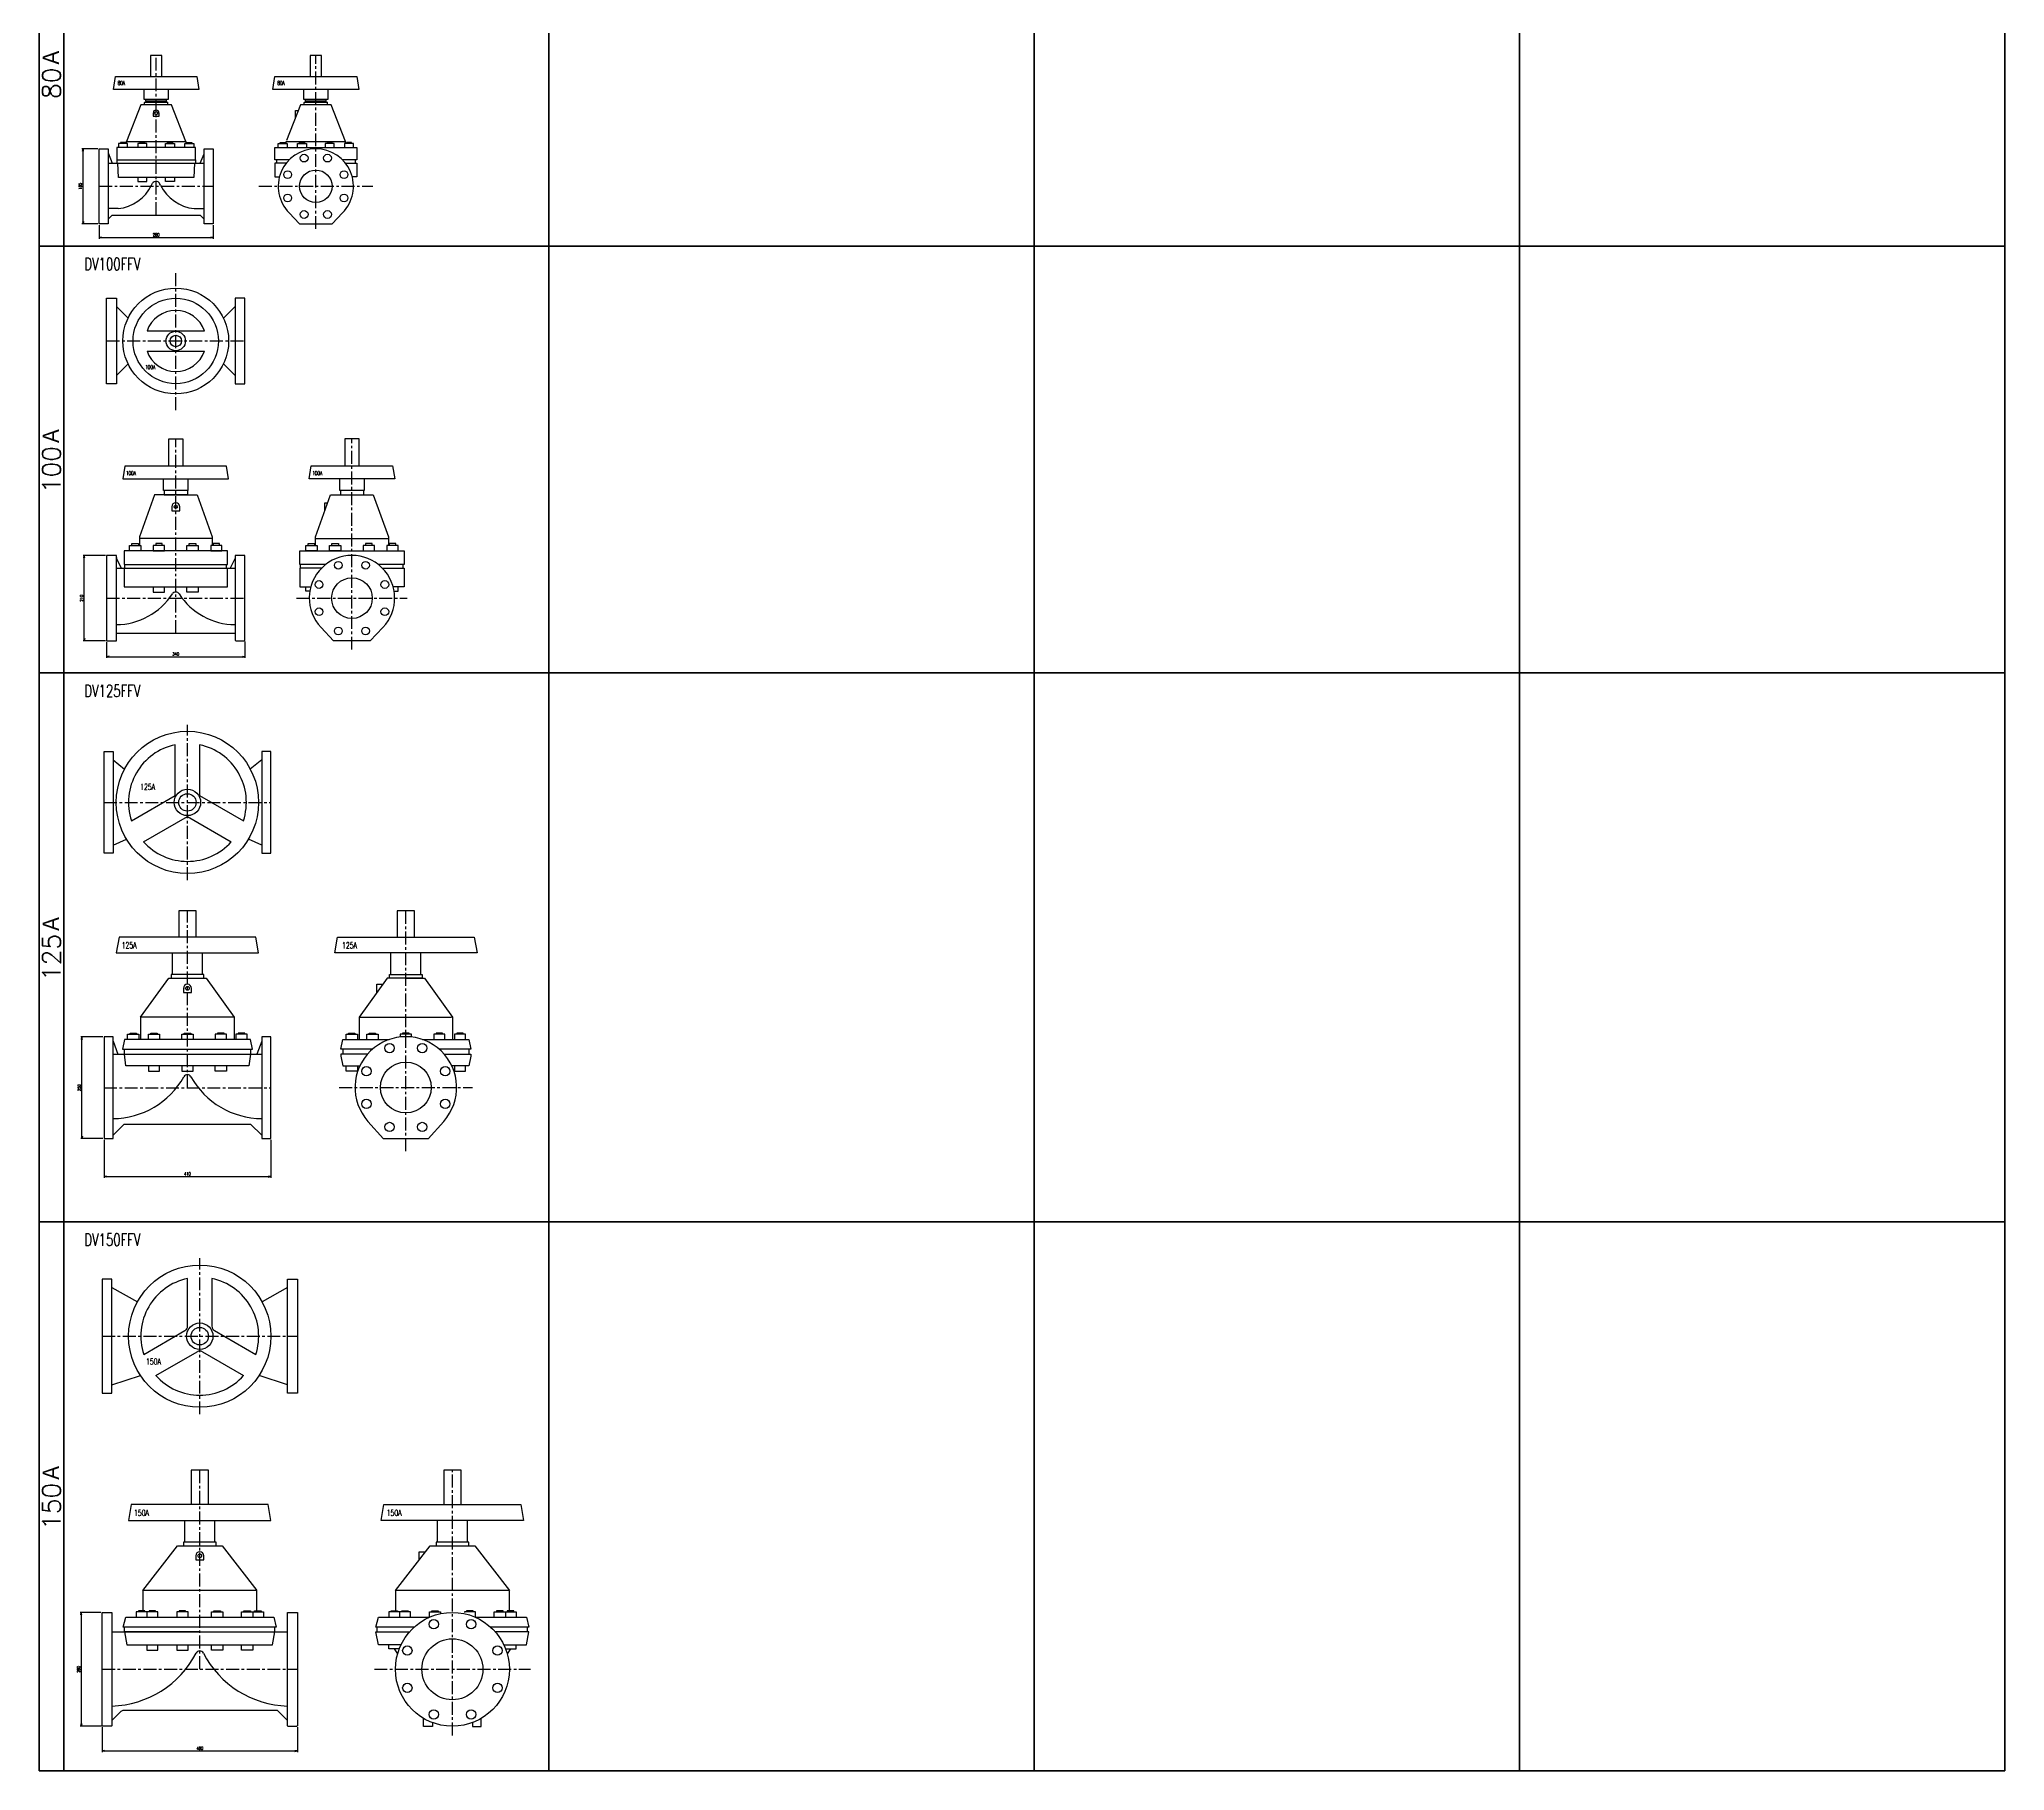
# Model space of a CAD drawing. Header units: millimetres. Extents: x 1711 to 90196, y -23291 to 8516.
# Drawn here: x 28733 to 33566, y -21494 to -17235 of the extents above; entities that cross this region are included whole.
import ezdxf

# ---------------------------------------------------------------- set-up
doc = ezdxf.new("R2010")
doc.units = ezdxf.units.MM
doc.header["$PDMODE"] = 35
doc.linetypes.add('CENTER', pattern=[50.8, 31.75, -6.35, 6.35, -6.35])
for name, color, linetype in [('CEN', 2, 'CENTER'), ('寸法', 2, 'Continuous'), ('配管-CVP', 4, 'Continuous')]:
    doc.layers.add(name, color=color, linetype=linetype)
doc.layers.add('line', color=153, linetype='Continuous', lineweight=50)
doc.styles.add('kpk', font='romans.shx', dxfattribs={"width": 0.7, "bigfont": 'extfont2.shx'})
doc.styles.get("Standard").update_dxf_attribs({"font": 'romans.shx', "bigfont": 'extfont.shx'})
doc.dimstyles.new('KPK-3', dxfattribs={"dimscale": 3, "dimtxt": 2.5, "dimasz": 2, "dimexe": 1, "dimexo": 1, "dimgap": 1, "dimtad": 3, "dimdec": 1, "dimdsep": 46, "dimtxsty": 'kpk', "dimblk": 'OPEN', "dimcen": 2.5, "dimclrd": 2, "dimclre": 2, "dimclrt": 4, "dimadec": 1, "dimazin": 2, "dimtfac": 1, "dimtdec": 1, "dimtmove": 0, "dimatfit": 2, "dimldrblk": 'OPEN', "dimfxl": 0, "dimlwd": -1, "dimlwe": -1, "dimarcsym": 0})

# ---------------------------------------------------------------- blocks, each defined once
blk = doc.blocks.new('_Open')
at = {"color": 0, "linetype": 'ByBlock', "lineweight": -2}
for p, q in [((-1, 0.17), (0, 0)), ((-1, -0.17), (0, 0)), ((0, 0), (-1, 0))]:
    blk.add_line(p, q, dxfattribs=at)
blk = doc.blocks.new('*D3061')
at = {"layer": 'Defpoints', "color": 0, "transparency": 16777216}
for p in [(28880.1, -17689.2), (29160.1, -17689.2), (29160.1, -17722.8)]:
    blk.add_point(p, dxfattribs=at)
at = {"layer": '寸法', "color": 2, "transparency": 16777216}
for p, q in [((28880.1, -17692.2), (28880.1, -17725.8)), ((28886.1, -17722.8), (29154.1, -17722.8)), ((29160.1, -17692.2), (29160.1, -17725.8))]:
    blk.add_line(p, q, dxfattribs=at)
at = {"layer": '寸法', "color": 2, "transparency": 16777216, "xscale": 6, "yscale": 6, "zscale": 6, "rotation": 180}
blk.add_blockref('_Open', (28880.1, -17722.8), dxfattribs=at)
at = {"layer": '寸法', "color": 2, "transparency": 16777216, "xscale": 6, "yscale": 6, "zscale": 6}
blk.add_blockref('_Open', (29160.1, -17722.8), dxfattribs=at)
at = {"layer": '寸法', "color": 4, "transparency": 16777216, "insert": (29020.1, -17716), "char_height": 7.5, "attachment_point": 5, "style": 'kpk', "bg_fill": 3, "box_fill_scale": 1.1, "bg_fill_color": 256, "bg_fill_true_color": 13158600, "bg_fill_transparency": 0}
blk.add_mtext('280', dxfattribs=at)
blk = doc.blocks.new('*D3062')
at = {"layer": 'Defpoints', "color": 0, "transparency": 16777216}
for p in [(28898.4, -18714.6), (29238.4, -18713.1), (29238.4, -18753.6)]:
    blk.add_point(p, dxfattribs=at)
at = {"layer": '寸法', "color": 2, "transparency": 16777216}
for p, q in [((28898.4, -18717.6), (28898.4, -18756.6)), ((29238.4, -18716.1), (29238.4, -18756.6)), ((28904.4, -18753.6), (29232.4, -18753.6))]:
    blk.add_line(p, q, dxfattribs=at)
at = {"layer": '寸法', "color": 2, "transparency": 16777216, "xscale": 6, "yscale": 6, "zscale": 6, "rotation": 180}
blk.add_blockref('_Open', (28898.4, -18753.6), dxfattribs=at)
at = {"layer": '寸法', "color": 2, "transparency": 16777216, "xscale": 6, "yscale": 6, "zscale": 6}
blk.add_blockref('_Open', (29238.4, -18753.6), dxfattribs=at)
at = {"layer": '寸法', "color": 4, "transparency": 16777216, "insert": (29068.4, -18746.9), "char_height": 7.5, "attachment_point": 5, "style": 'kpk', "bg_fill": 3, "box_fill_scale": 1.1, "bg_fill_color": 256, "bg_fill_true_color": 13158600, "bg_fill_transparency": 0}
blk.add_mtext('340', dxfattribs=at)
blk = doc.blocks.new('*D3063')
at = {"layer": 'Defpoints', "color": 0, "transparency": 16777216}
for p in [(28892, -19938.8), (29302, -19938.8), (29302, -20032.4)]:
    blk.add_point(p, dxfattribs=at)
at = {"layer": '寸法', "color": 2, "transparency": 16777216}
for p, q in [((28892, -19941.8), (28892, -20035.4)), ((29302, -19941.8), (29302, -20035.4)), ((28898, -20032.4), (29296, -20032.4))]:
    blk.add_line(p, q, dxfattribs=at)
at = {"layer": '寸法', "color": 2, "transparency": 16777216, "xscale": 6, "yscale": 6, "zscale": 6, "rotation": 180}
blk.add_blockref('_Open', (28892, -20032.4), dxfattribs=at)
at = {"layer": '寸法', "color": 2, "transparency": 16777216, "xscale": 6, "yscale": 6, "zscale": 6}
blk.add_blockref('_Open', (29302, -20032.4), dxfattribs=at)
at = {"layer": '寸法', "color": 4, "transparency": 16777216, "insert": (29097, -20025.6), "char_height": 7.5, "attachment_point": 5, "style": 'kpk', "bg_fill": 3, "box_fill_scale": 1.1, "bg_fill_color": 256, "bg_fill_true_color": 13158600, "bg_fill_transparency": 0}
blk.add_mtext('410', dxfattribs=at)
blk = doc.blocks.new('*D3064')
at = {"layer": 'Defpoints', "color": 0, "transparency": 16777216}
for p in [(28887.4, -21383.2), (29367.4, -21383.2), (29367.4, -21445.1)]:
    blk.add_point(p, dxfattribs=at)
at = {"layer": '寸法', "color": 2, "transparency": 16777216}
for p, q in [((28887.4, -21386.2), (28887.4, -21448.1)), ((29367.4, -21386.2), (29367.4, -21448.1)), ((28893.4, -21445.1), (29361.4, -21445.1))]:
    blk.add_line(p, q, dxfattribs=at)
at = {"layer": '寸法', "color": 2, "transparency": 16777216, "xscale": 6, "yscale": 6, "zscale": 6, "rotation": 180}
blk.add_blockref('_Open', (28887.4, -21445.1), dxfattribs=at)
at = {"layer": '寸法', "color": 2, "transparency": 16777216, "xscale": 6, "yscale": 6, "zscale": 6}
blk.add_blockref('_Open', (29367.4, -21445.1), dxfattribs=at)
at = {"layer": '寸法', "color": 4, "transparency": 16777216, "insert": (29127.4, -21438.4), "char_height": 7.5, "attachment_point": 5, "style": 'kpk', "bg_fill": 3, "box_fill_scale": 1.1, "bg_fill_color": 256, "bg_fill_true_color": 13158600, "bg_fill_transparency": 0}
blk.add_mtext('480', dxfattribs=at)
blk = doc.blocks.new('*D3006')
at = {"layer": 'Defpoints', "color": 0, "transparency": 16777216}
for p in [(28840.3, -17504.2), (28880.1, -17504.2), (28880.1, -17689.2)]:
    blk.add_point(p, dxfattribs=at)
at = {"layer": '寸法', "color": 2, "transparency": 16777216}
for p, q in [((28877.1, -17504.2), (28837.3, -17504.2)), ((28840.3, -17683.2), (28840.3, -17510.2)), ((28877.1, -17689.2), (28837.3, -17689.2))]:
    blk.add_line(p, q, dxfattribs=at)
at = {"layer": '寸法', "color": 2, "transparency": 16777216, "xscale": 6, "yscale": 6, "zscale": 6}
for p, rotation in [((28840.3, -17504.2), 90), ((28840.3, -17689.2), 270)]:
    blk.add_blockref('_Open', p, dxfattribs=dict(at, rotation=rotation))
at = {"layer": '寸法', "color": 4, "transparency": 16777216, "insert": (28833.5, -17596.7), "char_height": 7.5, "attachment_point": 5, "rotation": 90, "style": 'kpk', "bg_fill": 3, "box_fill_scale": 1.1, "bg_fill_color": 256, "bg_fill_true_color": 13158600, "bg_fill_transparency": 0}
blk.add_mtext('185', dxfattribs=at)
blk = doc.blocks.new('*D3007')
at = {"layer": 'Defpoints', "color": 0, "transparency": 16777216}
for p in [(28843.5, -18504.6), (28898.4, -18504.6), (28898.4, -18714.6)]:
    blk.add_point(p, dxfattribs=at)
at = {"layer": '寸法', "color": 2, "transparency": 16777216}
for p, q in [((28895.4, -18504.6), (28840.5, -18504.6)), ((28843.5, -18708.6), (28843.5, -18510.6)), ((28895.4, -18714.6), (28840.5, -18714.6))]:
    blk.add_line(p, q, dxfattribs=at)
at = {"layer": '寸法', "color": 2, "transparency": 16777216, "xscale": 6, "yscale": 6, "zscale": 6}
for p, rotation in [((28843.5, -18504.6), 90), ((28843.5, -18714.6), 270)]:
    blk.add_blockref('_Open', p, dxfattribs=dict(at, rotation=rotation))
at = {"layer": '寸法', "color": 4, "transparency": 16777216, "insert": (28836.7, -18609.6), "char_height": 7.5, "attachment_point": 5, "rotation": 90, "style": 'kpk', "bg_fill": 3, "box_fill_scale": 1.1, "bg_fill_color": 256, "bg_fill_true_color": 13158600, "bg_fill_transparency": 0}
blk.add_mtext('210', dxfattribs=at)
blk = doc.blocks.new('*D3008')
at = {"layer": 'Defpoints', "color": 0, "transparency": 16777216}
for p in [(28837.7, -19688.8), (28892, -19688.8), (28892, -19938.8)]:
    blk.add_point(p, dxfattribs=at)
at = {"layer": '寸法', "color": 2, "transparency": 16777216}
for p, q in [((28889, -19688.8), (28834.7, -19688.8)), ((28837.7, -19932.8), (28837.7, -19694.8)), ((28889, -19938.8), (28834.7, -19938.8))]:
    blk.add_line(p, q, dxfattribs=at)
at = {"layer": '寸法', "color": 2, "transparency": 16777216, "xscale": 6, "yscale": 6, "zscale": 6}
for p, rotation in [((28837.7, -19688.8), 90), ((28837.7, -19938.8), 270)]:
    blk.add_blockref('_Open', p, dxfattribs=dict(at, rotation=rotation))
at = {"layer": '寸法', "color": 4, "transparency": 16777216, "insert": (28831, -19813.8), "char_height": 7.5, "attachment_point": 5, "rotation": 90, "style": 'kpk', "bg_fill": 3, "box_fill_scale": 1.1, "bg_fill_color": 256, "bg_fill_true_color": 13158600, "bg_fill_transparency": 0}
blk.add_mtext('250', dxfattribs=at)
blk = doc.blocks.new('*D3009')
at = {"layer": 'Defpoints', "color": 0, "transparency": 16777216}
for p in [(28887.4, -21104.2), (28836, -21384.2), (28888.4, -21384.2)]:
    blk.add_point(p, dxfattribs=at)
at = {"layer": '寸法', "color": 2, "transparency": 16777216}
for p, q in [((28884.4, -21104.2), (28833, -21104.2)), ((28836, -21110.2), (28836, -21378.2)), ((28885.4, -21384.2), (28833, -21384.2))]:
    blk.add_line(p, q, dxfattribs=at)
at = {"layer": '寸法', "color": 2, "transparency": 16777216, "xscale": 6, "yscale": 6, "zscale": 6}
for p, rotation in [((28836, -21104.2), 90), ((28836, -21384.2), 270)]:
    blk.add_blockref('_Open', p, dxfattribs=dict(at, rotation=rotation))
at = {"layer": '寸法', "color": 4, "transparency": 16777216, "insert": (28829.3, -21244.2), "char_height": 7.5, "attachment_point": 5, "rotation": 90, "style": 'kpk', "bg_fill": 3, "box_fill_scale": 1.1, "bg_fill_color": 256, "bg_fill_true_color": 13158600, "bg_fill_transparency": 0}
blk.add_mtext('280', dxfattribs=at)
blk = doc.blocks.new('A$C6bc3108f')
at = {"layer": 'line'}
for p, q in [((60, 0), (60, -9920)), ((1253.3, -160), (1253.3, -9920)), ((2446.7, -160), (2446.7, -9920)), ((3640, -160), (3640, -9920)), ((0, -6170), (4833.4, -6170)), ((0, -7220), (4833.4, -7220)), ((0, -8570), (4833.4, -8570))]:
    blk.add_line(p, q, dxfattribs=at)
blk.add_lwpolyline([(0, 0), (4833.4, 0), (4833.4, -9920), (0, -9920), (0, 0), (60, -220)], dxfattribs=at)
at = {"layer": 'line', "char_height": 45, "attachment_point": 5, "rotation": 90}
for s, insert in [('80Ａ', (30, -5745)), ('100Ａ', (30, -6695)), ('125Ａ', (30, -7895)), ('150Ａ', (30, -9245))]:
    blk.add_mtext(s, dxfattribs=dict(at, insert=insert))
at = {"layer": 'line', "char_height": 30, "attachment_point": 4}
for s, insert in [('{\\W0.7;DV100FFV}', (110.7, -6214.1)), ('{\\W0.7;DV125FFV}', (110.7, -7264.1)), ('{\\W0.7;DV150FFV}', (110.7, -8614.1))]:
    blk.add_mtext(s, dxfattribs=dict(at, insert=insert))

msp = doc.modelspace()

# ---------------------------------------------------------------- linework, layer by layer
at = {"layer": 'CEN'}
for p, q in [((29020.1346, -17667.6886), (29020.1346, -17274.6886)), ((29412.8258, -17701.573), (29412.8258, -17274.6886)), ((28880.1346, -17596.6886), (29160.1346, -17596.6886)), ((29272.8258, -17596.6886), (29552.8258, -17596.6886)), ((29068.3522, -18147.1537), (29068.3522, -17807.1537)), ((28898.3522, -17977.1537), (29238.3522, -17977.1537)), ((29068.3522, -18695.5946), (29068.3522, -18217.5946)), ((29501.6782, -18736.3181), (29501.6782, -18217.5946)), ((28898.3522, -18609.5946), (29238.3522, -18609.5946)), ((29365.6782, -18609.5946), (29637.6782, -18609.5946)), ((29097.0442, -19303.2766), (29097.0442, -18920.8766)), ((28892.0442, -19112.0766), (29302.0442, -19112.0766)), ((29097.0442, -19813.8453), (29097.0442, -19378.3453)), ((29634.2085, -19969.5723), (29634.2085, -19378.3453)), ((28892.0442, -19813.8453), (29302.0442, -19813.8453)), ((29470.2085, -19813.3453), (29798.2085, -19813.3453)), ((29127.3717, -20616.8994), (29127.3717, -20232.8994)), ((28887.3717, -20424.8994), (29367.3717, -20424.8994)), ((29127.3717, -21243.7278), (29127.3717, -20754.2278)), ((29748.715, -21406.7173), (29748.715, -20754.2278)), ((28887.3717, -21243.7278), (29367.3717, -21243.7278)), ((29556.715, -21243.8278), (29940.715, -21243.8278))]:
    msp.add_line(p, q, dxfattribs=at)
at = {"layer": '配管-CVP', "color": 0, "linetype": 'ByBlock'}
for p, q in [((28991.6346, -17396.1886), (28991.6346, -17390.1886)), ((29048.6346, -17396.1886), (29048.6346, -17390.1886)), ((29384.3258, -17396.1886), (29384.3258, -17390.1886)), ((29441.3258, -17396.1886), (29441.3258, -17390.1886)), ((29485.8258, -17491.2187), (29485.8258, -17486.1886)), ((28902.1346, -17514.6886), (28912.3346, -17540.1886)), ((28902.1346, -17540.1886), (29138.1346, -17540.1886)), ((28923.6346, -17531.1886), (28923.6346, -17540.1886)), ((29116.6346, -17531.1886), (29116.6346, -17540.1886)), ((29128.7346, -17540.1886), (29138.1346, -17516.6886)), ((29316.3258, -17531.1886), (29316.3258, -17540.1886)), ((29509.3258, -17531.1886), (29509.3258, -17540.1886)), ((29009.0384, -17593.5872), (29011.4743, -17589.3681)), ((29031.1701, -17593.6597), (29028.7619, -17589.4247)), ((28926.7, -17651.6886), (28902.1346, -17651.6886)), ((29113.408, -17651.6886), (29137.9734, -17651.6886)), ((28922.3522, -17892.1537), (28951.1357, -17920.9372)), ((29214.3522, -17892.1537), (29185.5686, -17920.9372)), ((28997.6415, -17952.1537), (29139.0628, -17952.1537)), ((28997.6415, -18002.1537), (29139.0628, -18002.1537)), ((28922.3522, -18062.1537), (28951.1357, -18033.3702)), ((29214.3522, -18062.1537), (29185.5686, -18033.3702)), ((29096.8522, -18345.0946), (29096.8522, -18355.5946)), ((29473.1782, -18344.7946), (29473.1782, -18355.5946)), ((29530.1782, -18344.7946), (29530.1782, -18355.5946)), ((29157.8522, -18463.0946), (28978.8522, -18463.0946)), ((29412.1782, -18463.0946), (29591.1782, -18463.0946)), ((29214.3522, -18511.0946), (29202.3522, -18536.0946)), ((28922.3522, -18536.0946), (29214.3522, -18536.0946)), ((28922.8446, -18512.1204), (28934.3522, -18536.0946)), ((28943.3522, -18536.0946), (28943.3522, -18527.0946)), ((29193.3522, -18536.0946), (29193.3522, -18527.0946)), ((29375.4282, -18536.0946), (29375.4282, -18527.0946)), ((29627.9282, -18536.0946), (29627.9282, -18527.0946)), ((28922.3522, -18695.5946), (29214.3522, -18695.5946)), ((28914.0442, -19007.0766), (28942.4448, -19030.0766)), ((29280.0442, -19007.0766), (29251.6437, -19030.0766)), ((28914.0442, -19217.0766), (28946.9609, -19202.0766)), ((29280.0442, -19217.0766), (29247.1275, -19202.0766)), ((29060.0442, -19535.3453), (29060.0442, -19482.3453)), ((29134.0442, -19535.3453), (29134.0442, -19482.3453)), ((29597.2085, -19535.3453), (29597.2085, -19482.3453)), ((29671.2085, -19535.3453), (29671.2085, -19482.3453)), ((28982.0442, -19640.3453), (28982.0442, -19695.3453)), ((29212.0442, -19640.3453), (29212.0442, -19695.3453)), ((29519.2085, -19640.3453), (29519.2085, -19695.3453)), ((28914.0442, -19699.3453), (28926.0442, -19731.3453)), ((29280.0442, -19699.3453), (29268.0442, -19731.3453)), ((29479.2085, -19719.3453), (29479.2085, -19731.3453)), ((29789.2085, -19719.3453), (29789.2085, -19731.3453)), ((28914.0442, -19731.3453), (29280.0442, -19731.3453)), ((28911.3717, -20304.8994), (28974.1908, -20340.279)), ((29343.3717, -20304.8994), (29280.5526, -20340.279)), ((28989.5151, -20469.85), (29090.8717, -20411.3317)), ((29163.8717, -20411.3317), (29265.2283, -20469.85)), ((29019.5151, -20521.8115), (29120.8717, -20463.2932)), ((29133.8717, -20463.2932), (29235.2283, -20521.8115)), ((28911.3717, -20544.8994), (28981.5673, -20521.6779)), ((29343.3717, -20544.8994), (29273.1761, -20521.6779)), ((29090.3717, -20931.2278), (29090.3717, -20878.2278)), ((29164.3717, -20931.2278), (29164.3717, -20878.2278)), ((29711.715, -20931.2278), (29711.715, -20878.2278)), ((29785.715, -20931.2278), (29785.715, -20878.2278)), ((28996.8491, -21103.2278), (28996.8491, -21116.2278)), ((29257.8943, -21103.2278), (29257.8943, -21116.2278)), ((29343.3717, -21104.2278), (29367.3717, -21104.2278)), ((29618.1924, -21103.2278), (29618.1924, -21116.2278)), ((29879.2377, -21103.2278), (29879.2376, -21116.2278)), ((28911.3717, -21152.2278), (29343.3717, -21152.2278)), ((28942.3717, -21152.2278), (28942.3717, -21140.2278)), ((29563.715, -21152.2278), (29563.715, -21140.2278)), ((29933.715, -21152.2278), (29933.715, -21140.2278)), ((29605.6502, -21194.2278), (29613.9713, -21206.2261)), ((29891.7798, -21194.2278), (29883.4588, -21206.2261)), ((28933.4428, -21348.1567), (28911.3717, -21370.2278)), ((28910.3717, -21384.2278), (28888.3717, -21384.2278)), ((29344.3717, -21384.2278), (29366.3717, -21384.2278))]:
    msp.add_line(p, q, dxfattribs=at)
for points in [[(29034.1346, -17326.7786), (29034.1346, -17274.6886), (29006.1346, -17274.6886), (29006.1346, -17326.7786)], [(29426.8258, -17326.7786), (29426.8258, -17274.6886), (29398.8258, -17274.6886), (29398.8258, -17326.7786)], [(29093.1346, -17486.1886), (29057.6346, -17396.1886), (28982.6346, -17396.1886), (28947.1346, -17486.1886)], [(28990.1346, -17358.2786), (28990.1346, -17382.1886), (29050.1346, -17382.1886), (29050.1346, -17358.2786)], [(29043.1346, -17387.1886), (29048.6346, -17390.1886), (28991.6346, -17390.1886), (28997.1346, -17387.1886)], [(29045.1346, -17382.1886), (29045.1346, -17387.1886), (28995.1346, -17387.1886), (28995.1346, -17382.1886)], [(29412.8258, -17486.1886), (29485.8258, -17486.1886), (29450.3258, -17396.1886), (29375.3258, -17396.1886), (29340.5233, -17484.4202)], [(29382.8258, -17358.2786), (29382.8258, -17382.1886), (29442.8258, -17382.1886), (29442.8258, -17358.2786)], [(29435.8258, -17387.1886), (29441.3258, -17390.1886), (29384.3258, -17390.1886), (29389.8258, -17387.1886)], [(29437.8258, -17382.1886), (29437.8258, -17387.1886), (29387.8258, -17387.1886), (29387.8258, -17382.1886)], [(29362.778, -17427.9998), (29362.778, -17410.2886), (29369.7641, -17410.2886)], [(28949.3346, -17501.1886), (28949.3346, -17491.1886), (28927.4346, -17491.1886), (28927.4346, -17501.1886)], [(28944.3846, -17491.1886), (28944.3846, -17489.1886), (28932.3846, -17489.1886), (28932.3846, -17491.1886)], [(28947.1346, -17491.1886), (28947.1346, -17486.1886), (29093.1346, -17486.1886), (29093.1346, -17491.1886)], [(28997.2171, -17501.1886), (28997.2171, -17491.1886), (28975.3171, -17491.1886), (28975.3171, -17501.1886)], [(28992.2671, -17491.1886), (28992.2671, -17489.1886), (28980.2671, -17489.1886), (28980.2671, -17491.1886)], [(29043.0521, -17501.1886), (29043.0521, -17491.1886), (29064.9521, -17491.1886), (29064.9521, -17501.1886)], [(29048.0021, -17491.1886), (29048.0021, -17489.1886), (29060.0021, -17489.1886), (29060.0021, -17491.1886)], [(29090.9346, -17501.1886), (29090.9346, -17491.1886), (29112.8346, -17491.1886), (29112.8346, -17501.1886)], [(29095.8846, -17491.1886), (29095.8846, -17489.1886), (29107.8846, -17489.1886), (29107.8846, -17491.1886)], [(29320.1258, -17501.1886), (29320.1258, -17491.1886), (29342.0258, -17491.1886), (29342.0258, -17501.1886)], [(29325.0758, -17491.1886), (29325.0758, -17489.1886), (29337.0758, -17489.1886), (29337.0758, -17491.1886)], [(29339.8258, -17491.2187), (29339.8258, -17486.1886), (29412.8258, -17486.1886)], [(29368.0083, -17501.1886), (29368.0083, -17491.1886), (29389.9083, -17491.1886), (29389.9083, -17501.1886)], [(29372.9583, -17491.1886), (29372.9583, -17489.1886), (29384.9583, -17489.1886), (29384.9583, -17491.1886)], [(29457.6433, -17501.1886), (29457.6433, -17491.1886), (29435.7433, -17491.1886), (29435.7433, -17501.1886)], [(29452.6933, -17491.1886), (29452.6933, -17489.1886), (29440.6933, -17489.1886), (29440.6933, -17491.1886)], [(29505.5258, -17501.1886), (29505.5258, -17491.1886), (29483.6258, -17491.1886), (29483.6258, -17501.1886)], [(29500.5758, -17491.1886), (29500.5758, -17489.1886), (29488.5758, -17489.1886), (29488.5758, -17491.1886)], [(29114.1346, -17540.1886), (29112.6225, -17574.6886), (28927.6466, -17574.6886), (28926.1346, -17540.1886)], [(29347.5112, -17531.1886), (29311.8258, -17531.1886), (29311.8258, -17501.1886), (29513.8258, -17501.1886), (29513.8258, -17531.1886), (29478.1404, -17531.1886)], [(29339.5865, -17540.1886), (29311.8258, -17540.1886), (29311.8258, -17573.1886), (29323.3607, -17573.1886)], [(29486.0651, -17540.1886), (29513.8258, -17540.1886), (29513.8258, -17573.1886), (29502.2909, -17573.1886)], [(28975.3171, -17574.6886), (28975.3171, -17584.6886), (28997.2171, -17584.6886), (28997.2171, -17574.6886)], [(29064.9521, -17574.6886), (29064.9521, -17584.6886), (29043.0521, -17584.6886), (29043.0521, -17574.6886)], [(29347.4184, -17662.0959), (29372.8258, -17689.1886), (29452.8258, -17689.1886), (29478.2332, -17662.0959)], [(29051.3522, -18284.6846), (29051.3522, -18217.5946), (29085.3522, -18217.5946), (29085.3522, -18284.6846)], [(29484.6782, -18284.3846), (29484.6782, -18217.2946), (29518.6782, -18217.2946), (29518.6782, -18284.3846)], [(29098.3522, -18316.1846), (29098.3522, -18345.0946), (29038.3522, -18345.0946), (29038.3522, -18316.1846)], [(29531.6782, -18315.8846), (29531.6782, -18344.7946), (29471.6782, -18344.7946), (29471.6782, -18315.8846)], [(29096.2101, -18355.5946), (29015.8522, -18355.5946), (28978.8522, -18458.9063), (28978.8522, -18480.0946)], [(29039.8522, -18345.0946), (29039.8522, -18355.5946), (29068.3522, -18355.5946)], [(29047.8656, -18355.5946), (29120.8522, -18355.5946), (29157.8522, -18458.9063), (29157.8522, -18480.0946)], [(29412.1782, -18480.0946), (29412.1782, -18458.9063), (29449.1782, -18355.5946), (29554.1782, -18355.5946), (29591.1782, -18458.9063), (29591.1782, -18480.0946)], [(29435.0317, -18395.0946), (29435.0317, -18375.0946), (29442.1945, -18375.0946)], [(28954.7022, -18493.0946), (28954.7022, -18480.0946), (28982.4022, -18480.0946), (28982.4022, -18493.0946), (28954.7022, -18493.0946)], [(28960.5522, -18480.0946), (28960.5522, -18475.0946), (28976.5522, -18475.0946), (28976.5522, -18480.0946)], [(29035.0022, -18480.0946), (29035.0022, -18475.0946), (29019.0022, -18475.0946), (29019.0022, -18480.0946)], [(29101.7022, -18480.0946), (29101.7022, -18475.0946), (29117.7022, -18475.0946), (29117.7022, -18480.0946)], [(29182.0022, -18493.0946), (29182.0022, -18480.0946), (29154.3022, -18480.0946), (29154.3022, -18493.0946), (29182.0022, -18493.0946)], [(29176.1522, -18480.0946), (29176.1522, -18475.0946), (29160.1522, -18475.0946), (29160.1522, -18480.0946)], [(29436.7263, -18527.0946), (29373.6782, -18527.0946), (29373.6782, -18493.0946), (29629.6782, -18493.0946), (29629.6782, -18527.0946), (29566.6301, -18527.0946)], [(29393.8782, -18480.0946), (29393.8782, -18475.0946), (29409.8782, -18475.0946), (29409.8782, -18480.0946)], [(29474.1782, -18493.0946), (29446.4782, -18493.0946), (29446.4782, -18480.0946), (29474.1782, -18480.0946), (29474.1782, -18493.0946)], [(29452.3282, -18480.0946), (29452.3282, -18475.0946), (29468.3282, -18475.0946), (29468.3282, -18480.0946)], [(29529.1782, -18493.0946), (29556.8782, -18493.0946), (29556.8782, -18480.0946), (29529.1782, -18480.0946), (29529.1782, -18493.0946)], [(29551.0282, -18480.0946), (29551.0282, -18475.0946), (29535.0282, -18475.0946), (29535.0282, -18480.0946)], [(29609.4782, -18480.0946), (29609.4782, -18475.0946), (29593.4782, -18475.0946), (29593.4782, -18480.0946)], [(28941.3522, -18536.0946), (28941.3522, -18582.0946), (29195.3522, -18582.0946), (29195.3522, -18536.0946)], [(29426.6932, -18536.0946), (29373.6782, -18536.0946), (29373.6782, -18582.0946), (29400.3433, -18582.0946)], [(29576.6632, -18536.0946), (29629.6782, -18536.0946), (29629.6782, -18582.0946), (29603.013, -18582.0946)], [(29013.1522, -18582.0946), (29013.1522, -18595.0946), (29040.8522, -18595.0946), (29040.8522, -18582.0946)], [(29123.5522, -18582.0946), (29123.5522, -18595.0946), (29095.8522, -18595.0946), (29095.8522, -18582.0946)], [(29398.1468, -18592.0946), (29388.0282, -18592.0946), (29388.0282, -18582.0946), (29399.5765, -18582.0946)], [(29605.2096, -18592.0946), (29615.3282, -18592.0946), (29615.3282, -18582.0946), (29603.7798, -18582.0946)], [(29577.7127, -18682.0084), (29546.6782, -18714.5946), (29456.6782, -18714.5946), (29425.6437, -18682.0084)], [(28959.1876, -19157.0271), (29067.0442, -19094.7561), (29067.0442, -18970.214)], [(29127.0442, -18970.214), (29127.0442, -19094.7561), (29234.9009, -19157.0271)], [(28989.1876, -19208.9886), (29097.0442, -19146.7176), (29204.9009, -19208.9886)], [(29118.5442, -19443.3453), (29118.5442, -19378.3453), (29075.5442, -19378.3453), (29075.5442, -19443.3453)], [(29655.7085, -19443.3453), (29655.7085, -19378.3453), (29612.7085, -19378.3453), (29612.7085, -19443.3453)], [(29137.0442, -19544.3453), (29137.0442, -19535.3453), (29057.0442, -19535.3453), (29057.0442, -19544.3453), (29143.0442, -19544.3453), (29212.0442, -19640.3453), (28982.0442, -19640.3453), (29051.0442, -19544.3453), (29097.0442, -19544.3453)], [(29594.2085, -19544.3453), (29594.2085, -19535.3453), (29674.2085, -19535.3453), (29674.2085, -19544.3453), (29588.2085, -19544.3453), (29519.2085, -19640.3453), (29746.2085, -19640.3453)], [(29634.2085, -19544.3453), (29680.2085, -19544.3453), (29749.2085, -19640.3453), (29749.2085, -19695.3453)], [(29252.0442, -19719.3453), (29252.0442, -19731.3453), (29248.2616, -19760.3453), (28945.8268, -19760.3453), (28942.0442, -19731.3453), (28942.0442, -19719.3453)], [(28950.0463, -19695.3453), (28950.0463, -19682.3453), (28977.7463, -19682.3453), (28977.7463, -19695.3453)], [(28955.8963, -19682.3453), (28955.8963, -19679.3453), (28971.8963, -19679.3453), (28971.8963, -19682.3453)], [(29000.9043, -19695.3453), (29000.9043, -19682.3453), (29028.6043, -19682.3453), (29028.6043, -19695.3453)], [(29006.7543, -19682.3453), (29006.7543, -19679.3453), (29022.7543, -19679.3453), (29022.7543, -19682.3453)], [(29083.1942, -19695.3453), (29083.1942, -19682.3453), (29110.8942, -19682.3453), (29110.8942, -19695.3453)], [(29089.0442, -19682.3453), (29089.0442, -19679.3453), (29105.0442, -19679.3453), (29105.0442, -19682.3453)], [(29193.1842, -19695.3453), (29193.1842, -19682.3453), (29165.4842, -19682.3453), (29165.4842, -19695.3453)], [(29187.3342, -19682.3453), (29187.3342, -19679.3453), (29171.3342, -19679.3453), (29171.3342, -19682.3453)], [(29244.0422, -19695.3453), (29244.0422, -19682.3453), (29216.3422, -19682.3453), (29216.3422, -19695.3453)], [(29238.1922, -19682.3453), (29238.1922, -19679.3453), (29222.1922, -19679.3453), (29222.1922, -19682.3453)], [(29551.8131, -19719.3453), (29474.2085, -19719.3453), (29479.2085, -19695.3453), (29592.9653, -19695.3453)], [(29487.2105, -19695.3453), (29487.2105, -19682.3453), (29514.9105, -19682.3453), (29514.9105, -19695.3453)], [(29493.0605, -19682.3453), (29493.0605, -19679.3453), (29509.0605, -19679.3453), (29509.0605, -19682.3453)], [(29538.0685, -19695.3453), (29538.0685, -19682.3453), (29565.7685, -19682.3453), (29565.7685, -19695.3453)], [(29543.9185, -19682.3453), (29543.9185, -19679.3453), (29559.9185, -19679.3453), (29559.9185, -19682.3453)], [(29648.0585, -19689.1149), (29648.0585, -19682.3453), (29620.3584, -19682.3453), (29620.3584, -19689.1149)], [(29642.2085, -19682.3453), (29642.2085, -19679.3453), (29626.2085, -19679.3453), (29626.2085, -19682.3453)], [(29675.4516, -19695.3453), (29789.2085, -19695.3453), (29794.2085, -19719.3453), (29716.6038, -19719.3453)], [(29730.3484, -19695.3453), (29730.3484, -19682.3453), (29702.6484, -19682.3453), (29702.6484, -19695.3453)], [(29724.4984, -19682.3453), (29724.4984, -19679.3453), (29708.4984, -19679.3453), (29708.4984, -19682.3453)], [(29781.2064, -19695.3453), (29781.2064, -19682.3453), (29753.5064, -19682.3453), (29753.5064, -19695.3453)], [(29775.3564, -19682.3453), (29775.3564, -19679.3453), (29759.3564, -19679.3453), (29759.3564, -19682.3453)], [(29000.9043, -19760.3453), (29000.9043, -19773.3453), (29028.6043, -19773.3453), (29028.6043, -19760.3453)], [(29083.1942, -19760.3453), (29083.1942, -19773.3453), (29110.8942, -19773.3453), (29110.8942, -19760.3453)], [(29193.1842, -19760.3453), (29193.1842, -19773.3453), (29165.4842, -19773.3453), (29165.4842, -19760.3453)], [(29539.8633, -19731.3453), (29474.2085, -19731.3453), (29474.2085, -19736.3453), (29479.2085, -19760.3453), (29521.0007, -19760.3453)], [(29514.9105, -19760.3453), (29514.9105, -19773.3453), (29487.2105, -19773.3453), (29487.2105, -19760.3453)], [(29728.5536, -19731.3453), (29794.2085, -19731.3453), (29794.2085, -19736.3453), (29789.2085, -19760.3453), (29747.4162, -19760.3453)], [(29753.5064, -19760.3453), (29753.5064, -19773.3453), (29781.2064, -19773.3453), (29781.2064, -19760.3453)], [(29727.3701, -19896.6874), (29689.2085, -19939.3453), (29579.2085, -19939.3453), (29541.0468, -19896.6874)], [(29148.8717, -20839.2278), (29148.8717, -20754.2278), (29105.8717, -20754.2278), (29105.8717, -20839.2278)], [(29770.215, -20839.2278), (29770.215, -20754.2278), (29727.215, -20754.2278), (29727.215, -20839.2278)], [(29167.3717, -20940.2278), (29167.3717, -20931.2278), (29087.3717, -20931.2278), (29087.3717, -20940.2278)], [(29666.9441, -20974.8725), (29666.9441, -20955.5711), (29681.8589, -20955.5711)], [(29788.715, -20940.2278), (29788.715, -20931.2278), (29708.715, -20931.2278), (29708.715, -20940.2278)], [(29024.5491, -21116.2278), (29024.5491, -21103.2278), (28970.6275, -21103.2278), (28970.6275, -21116.2278)], [(28992.4775, -21103.2278), (28992.4775, -21100.2278), (28976.4775, -21100.2278), (28976.4775, -21103.2278)], [(29018.6991, -21103.2278), (29018.6991, -21100.2278), (29002.6991, -21100.2278), (29002.6991, -21103.2278)], [(29098.5166, -21116.2278), (29098.5166, -21103.2278), (29070.8166, -21103.2278), (29070.8166, -21116.2278)], [(29092.6666, -21103.2278), (29092.6666, -21100.2278), (29076.6666, -21100.2278), (29076.6666, -21103.2278)], [(29156.2269, -21116.2278), (29156.2268, -21103.2278), (29183.9269, -21103.2278), (29183.9269, -21116.2278)], [(29162.0769, -21103.2278), (29162.0769, -21100.2278), (29178.0769, -21100.2278), (29178.0769, -21103.2278)], [(29230.1943, -21116.2278), (29230.1943, -21103.2278), (29284.1159, -21103.2278), (29284.1159, -21116.2278)], [(29236.0443, -21103.2278), (29236.0443, -21100.2278), (29252.0443, -21100.2278), (29252.0443, -21103.2278)], [(29262.2659, -21103.2278), (29262.2659, -21100.2278), (29278.2659, -21100.2278), (29278.2659, -21103.2278)], [(29655.1097, -21140.2278), (29560.715, -21140.2278), (29566.715, -21116.2278), (29692.0052, -21116.2278)], [(29645.8924, -21116.2278), (29645.8924, -21103.2278), (29591.9708, -21103.2278), (29591.9708, -21116.2278)], [(29597.8208, -21103.2278), (29597.8208, -21100.2278), (29613.8208, -21100.2278), (29613.8208, -21103.2278)], [(29624.0424, -21103.2278), (29624.0424, -21100.2278), (29640.0424, -21100.2278), (29640.0424, -21103.2278)], [(29692.1599, -21116.1594), (29692.1599, -21103.2278), (29719.2004, -21103.2278), (29719.2004, -21107.3743)], [(29698.0099, -21103.2278), (29698.0099, -21100.2278), (29714.0099, -21100.2278), (29714.0099, -21103.2278)], [(29805.2702, -21116.1594), (29805.2702, -21103.2278), (29778.2296, -21103.2278), (29778.2296, -21104.3743)], [(29799.4202, -21103.2278), (29799.4202, -21100.2278), (29783.4202, -21100.2278), (29783.4202, -21103.2278)], [(29805.4248, -21116.2278), (29930.715, -21116.2278), (29936.715, -21140.2278), (29842.438, -21140.2278)], [(29851.5376, -21116.2278), (29851.5376, -21103.2278), (29905.4592, -21103.2278), (29905.4592, -21116.2278)], [(29873.3876, -21103.2278), (29873.3876, -21100.2278), (29857.3876, -21100.2278), (29857.3876, -21103.2278)], [(29899.6092, -21103.2278), (29899.6092, -21100.2278), (29883.6092, -21100.2278), (29883.6092, -21103.2278)], [(29127.3717, -21152.2278), (28942.3717, -21152.2278), (28948.2976, -21184.2278), (29306.4458, -21184.2278), (29312.3717, -21152.2278), (29312.3717, -21140.2278)], [(29622.2239, -21184.2278), (29566.8689, -21184.2278), (29560.715, -21152.2278), (29643.1878, -21152.2278)], [(29875.2061, -21184.2278), (29930.5612, -21184.2278), (29936.715, -21152.2278), (29854.2423, -21152.2278)], [(28996.8491, -21184.2278), (28996.8491, -21197.2278), (29024.5491, -21197.2278), (29024.5491, -21184.2278)], [(29070.8166, -21184.2278), (29070.8166, -21197.2278), (29098.5166, -21197.2278), (29098.5166, -21184.2278)], [(29183.9269, -21184.2278), (29183.9269, -21197.2278), (29156.2268, -21197.2278), (29156.2269, -21184.2278)], [(29257.8943, -21184.2278), (29257.8943, -21197.2278), (29230.1943, -21197.2278), (29230.1943, -21184.2278)], [(29617.9481, -21194.2278), (29591.9708, -21194.2278), (29591.9708, -21184.2278)], [(29879.482, -21194.2278), (29905.4592, -21194.2278), (29905.4592, -21184.2278)], [(29699.715, -21375.3727), (29699.715, -21385.2278), (29677.715, -21385.2278), (29677.715, -21364.8885)], [(29797.715, -21375.3727), (29797.715, -21385.2278), (29819.715, -21385.2278), (29819.715, -21364.8885)]]:
    msp.add_lwpolyline(points, dxfattribs=at)
for points in [[(28920.1346, -17326.7786), (29120.1346, -17326.7786), (29125.1746, -17358.2786), (28915.0946, -17358.2786)], [(29311.8258, -17326.7786), (29513.8258, -17326.7786), (29518.8658, -17358.2786), (29306.7858, -17358.2786)], [(28923.1346, -17531.1886), (29117.1346, -17531.1886), (29117.1346, -17501.1886), (28923.1346, -17501.1886)], [(28898.3522, -17872.1537), (28922.3522, -17872.1537), (28922.3522, -18082.1537), (28898.3522, -18082.1537)], [(29238.3522, -17872.1537), (29214.3522, -17872.1537), (29214.3522, -18082.1537), (29238.3522, -18082.1537)], [(29198.3922, -18316.1846), (29193.3522, -18284.6846), (28943.3522, -18284.6846), (28938.3122, -18316.1846)], [(29601.6782, -18284.3846), (29606.7182, -18315.8846), (29396.6382, -18315.8846), (29401.6782, -18284.3846)], [(28941.3522, -18527.0946), (29195.3522, -18527.0946), (29195.3522, -18493.0946), (28941.3522, -18493.0946)], [(29013.1522, -18480.0946), (29013.1522, -18493.0946), (29040.8522, -18493.0946), (29040.8522, -18480.0946)], [(29123.5522, -18480.0946), (29123.5522, -18493.0946), (29095.8522, -18493.0946), (29095.8522, -18480.0946)], [(29415.7282, -18480.0946), (29415.7282, -18493.0946), (29388.0282, -18493.0946), (29388.0282, -18480.0946)], [(29587.6282, -18480.0946), (29587.6282, -18493.0946), (29615.3282, -18493.0946), (29615.3282, -18480.0946)], [(28892.0442, -18987.0766), (28914.0442, -18987.0766), (28914.0442, -19237.0766), (28892.0442, -19237.0766)], [(29302.0442, -18987.0766), (29280.0442, -18987.0766), (29280.0442, -19237.0766), (29302.0442, -19237.0766)], [(29265.3201, -19443.3453), (28928.7684, -19443.3453), (28922.0442, -19482.3453), (29272.0442, -19482.3453)], [(29459.2085, -19482.3453), (29465.9326, -19443.3453), (29802.4843, -19443.3453), (29809.2085, -19482.3453)], [(29257.0442, -19719.3453), (29252.0442, -19695.3453), (28942.0442, -19695.3453), (28937.0442, -19719.3453)], [(28887.3717, -20284.8994), (28887.3717, -20564.8994), (28911.3717, -20564.8994), (28911.3717, -20284.8994)], [(29367.3717, -20284.8994), (29367.3717, -20564.8994), (29343.3717, -20564.8994), (29343.3717, -20284.8994)], [(29295.6476, -20839.2278), (28959.0958, -20839.2278), (28952.3717, -20878.2278), (29302.3717, -20878.2278)], [(29916.9909, -20839.2278), (29923.715, -20878.2278), (29573.715, -20878.2278), (29580.4392, -20839.2278)], [(29072.3717, -20940.2278), (29182.3717, -20940.2278), (29267.3717, -21050.2278), (28987.3717, -21050.2278)], [(29888.715, -21050.2278), (29608.715, -21050.2278), (29693.715, -20940.2278), (29803.715, -20940.2278)], [(28939.3717, -21140.2278), (28945.3717, -21116.2278), (29309.3717, -21116.2278), (29315.3717, -21140.2278)]]:
    msp.add_lwpolyline(points, close=True, dxfattribs=at)
for points in [[(29027.6346, -17424.269), (29027.6346, -17416.769, 0.999999913), (29012.6346, -17416.769), (29012.6346, -17424.269)], [(29058.3522, -18395.0946), (29078.3522, -18395.0946), (29078.3522, -18385.0946, 1), (29058.3522, -18385.0946)], [(29087.0442, -19579.3453), (29107.0442, -19579.3453), (29107.0442, -19569.3453, 1), (29087.0442, -19569.3453)], [(29117.3717, -20975.2278), (29137.3717, -20975.2278), (29137.3717, -20965.2278, 1), (29117.3717, -20965.2278)]]:
    msp.add_lwpolyline(points, format="xyb", close=True, dxfattribs=at)
for points in [[(29478.2332, -17662.0959, 0.668178638), (29412.8258, -17504.1886, 0.668178638), (29347.4184, -17662.0959)], [(29076.7545, -18599.1724, 0.544818979), (29059.9498, -18599.1724)], [(29563.0522, -19579.3453), (29563.0522, -19559.3453), (29574.8634, -19559.3453, 0.241432743), (29578.9235, -19557.2635)], [(29090.8717, -20411.3317, 0.267949192), (29097.3717, -20400.0734), (29097.3717, -20283.0368)], [(29157.3717, -20283.0368), (29157.3717, -20400.0734, 0.267949192), (29163.8717, -20411.3317)], [(28988.624, -21048.6072, 0.165971424), (28987.3717, -21052.2759), (28987.3717, -21100.2278)], [(29267.3717, -21100.2278), (29267.3717, -21052.2759, 0.165971424), (29266.1194, -21048.6072)], [(29609.9673, -21048.6072, 0.165971424), (29608.715, -21052.2759), (29608.715, -21100.2278)], [(29888.715, -21100.2278), (29888.715, -21052.2759, 0.165971424), (29887.4627, -21048.6072)]]:
    msp.add_lwpolyline(points, format="xyb", dxfattribs=at)
for centre, radius in [((29020.1346, -17416.769), 3.9), ((29384.1245, -17527.3976), 9.5), ((29441.5271, -17527.3976), 9.5), ((29343.5348, -17567.9873), 9.5), ((29412.8258, -17596.6886), 40), ((29482.1168, -17567.9873), 9.5), ((29343.5348, -17625.3898), 9.5), ((29482.1168, -17625.3898), 9.5), ((29384.1245, -17665.9795), 9.5), ((29441.5271, -17665.9795), 9.5), ((29068.3522, -17977.1537), 130), ((29068.3522, -17977.1537), 105), ((29068.3522, -17977.1537), 24), ((29068.3522, -17977.1537), 14), ((29068.3522, -18385.0946), 3.9), ((29501.6782, -18609.5946), 50), ((29468.1934, -18528.7552), 9.5), ((29535.163, -18528.7552), 9.5), ((29420.8387, -18576.1098), 9.5), ((29582.5176, -18576.1098), 9.5), ((29420.8387, -18643.0794), 9.5), ((29582.5176, -18643.0794), 9.5), ((29468.1934, -18690.4341), 9.5), ((29535.163, -18690.4341), 9.5), ((29097.0442, -19112.0766), 175), ((29097.0442, -19112.0766), 32.5), ((29097.0442, -19112.0766), 21.5), ((29097.0442, -19569.3453), 4.6), ((29594.0267, -19716.3379), 11.5), ((29674.3902, -19716.3379), 11.5), ((29537.2011, -19773.1635), 11.5), ((29634.2085, -19813.3453), 62.5), ((29731.2158, -19773.1635), 11.5), ((29537.2011, -19853.527), 11.5), ((29731.2158, -19853.527), 11.5), ((29594.0267, -19910.3526), 11.5), ((29674.3902, -19910.3526), 11.5), ((29127.3717, -20424.8994), 175), ((29127.3717, -20424.8994), 32.5), ((29127.3717, -20424.8994), 21.5), ((29127.3717, -20965.2278), 4.6), ((29748.715, -21244.2278), 140), ((29702.793, -21133.3622), 11.5), ((29794.637, -21133.3622), 11.5), ((29748.715, -21244.2278), 75), ((29637.8495, -21198.3058), 11.5), ((29859.5806, -21198.3058), 11.5), ((29637.8495, -21290.1498), 11.5), ((29859.5806, -21290.1498), 11.5), ((29702.793, -21355.0933), 11.5), ((29794.637, -21355.0933), 11.5)]:
    msp.add_circle(centre, radius, dxfattribs=at)
for centre, radius, start, end in [((29020.1346, -17594.3681), 10, 90, 150), ((29019.9734, -17594.3681), 10, 30, 90), ((28914.6883, -17547.3779), 105, 276.568831, 333.846356), ((29125.4197, -17547.3779), 105, 206.153644, 263.431169), ((29068.3522, -17977.1537), 75, 19.471221, 160.528779), ((29068.3522, -17977.1537), 75, 199.471221, 340.528779), ((28927.3522, -18509.9568), 5, 179.999996, 205.641002), ((29501.6782, -18609.5946), 105, 316.397181, 223.602819), ((28922.7522, -18515.0297), 0.4, 180.000002, 198.434954), ((28922.7522, -18515.0297), 0.4, 179.999996, 198.434949), ((28921.3113, -18509.7053), 165, 270.361427, 327.164758), ((29215.393, -18509.7053), 165, 212.835242, 269.638573), ((29097.0442, -19112.0766), 145, 101.940544, 198.059456), ((29097.0442, -19112.0766), 145, 341.940544, 78.059456), ((29097.0442, -19112.0766), 145, 221.940544, 318.059456), ((29634.2085, -19813.3453), 125, 318.18426, 221.81574), ((28912.1793, -19687.896), 202, 270.528992, 330.692427), ((29097.0442, -19791.6695), 10, 29.307573, 150.692427), ((29281.9092, -19687.896), 202, 209.307573, 269.471008), ((29127.3717, -20424.8994), 145, 101.940544, 198.059456), ((29127.3717, -20424.8994), 145, 341.940544, 78.059456), ((29127.3717, -20474.5515), 13, 60, 120), ((29127.3717, -20424.8994), 145, 221.940544, 318.059456), ((28904.415, -21093.6012), 241, 271.654125, 332.657111), ((29127.3717, -21208.8891), 10, 27.342889, 152.657111), ((29350.3284, -21093.6012), 241, 207.342889, 268.345875)]:
    msp.add_arc(centre, radius, start, end, dxfattribs=at)

# ---------------------------------------------------------------- texts
at = {"layer": 'Defpoints', "color": 6, "linetype": 'ByBlock', "style": 'kpk', "width": 0.6}
for s, height, p in [('80A', 10, (28925.4845, -17347.6157)), ('80A', 10, (29318.1758, -17347.6157)), ('100A', 10, (28993.3566, -18046.2781)), ('100A', 10, (28945.8294, -18307.1557)), ('100A', 10, (29404.1074, -18307.1557)), ('125A', 15, (28980.9313, -19081.3941)), ('125A', 15, (28935.2123, -19470.9819)), ('125A', 15, (29477.3666, -19470.9819)), ('150A', 15, (28995.1344, -20494.8464)), ('150A', 15, (28965.5398, -20866.8644)), ('150A', 15, (29586.8831, -20866.8644))]:
    msp.add_text(s, height=height, dxfattribs=at).set_placement(p)

# ---------------------------------------------------------------- dimensions: what is measured, and where the dimension line sits
at = {"layer": '寸法'}
dim = msp.add_linear_dim(base=(29302.0442, -20032.3824), p1=(28892.0442, -19938.8453), p2=(29302.0442, -19938.8453), dimstyle='KPK-3', dxfattribs=at)
dim.commit()
dim.dimension.update_dxf_attribs({"geometry": '*D3063', "text_midpoint": (29097.0442, -20025.6324)})

# ---------------------------------------------------------------- next in the draw order: linework, layer by layer
at = {"layer": '配管-CVP', "color": 0, "linetype": 'ByBlock'}
msp.add_lwpolyline([(29302.0442, -19688.8453), (29280.0442, -19688.8453), (29280.0442, -19938.8453), (29302.0442, -19938.8453)], close=True, dxfattribs=at)

# ---------------------------------------------------------------- next in the draw order: dimensions: what is measured, and where the dimension line sits
at = {"layer": '寸法'}
for base, p1, p2, picture, middle in [((29160.1346, -17722.7579), (28880.1346, -17689.1886), (29160.1346, -17689.1886), '*D3061', (29020.1346, -17716.0079)), ((29238.3522, -18753.6405), (28898.3522, -18714.5946), (29238.3522, -18713.0946), '*D3062', (29068.3522, -18746.8905)), ((29367.3717, -21445.1202), (28887.3717, -21383.2278), (29367.3717, -21383.2278), '*D3064', (29127.3717, -21438.3702))]:
    dim = msp.add_linear_dim(base=base, p1=p1, p2=p2, dimstyle='KPK-3', dxfattribs=at)
    dim.commit()
    dim.dimension.update_dxf_attribs({"geometry": picture, "text_midpoint": middle})
dim = msp.add_linear_dim(base=(28837.7076, -19688.8453), p1=(28892.0442, -19938.8453), p2=(28892.0442, -19688.8453), angle=90, dimstyle='KPK-3', dxfattribs=at)
dim.commit()
dim.dimension.update_dxf_attribs({"geometry": '*D3008', "text_midpoint": (28830.9576, -19813.8453)})

# ---------------------------------------------------------------- next in the draw order: linework, layer by layer
at = {"layer": '配管-CVP', "color": 0, "linetype": 'ByBlock'}
for p, q in [((29343.3717, -21383.2278), (29343.3717, -21104.2278)), ((29367.3717, -21104.2278), (29367.3717, -21383.2278)), ((29344.3717, -21384.2278), (29343.3717, -21383.2278)), ((29367.3717, -21383.2278), (29366.3717, -21384.2278))]:
    msp.add_line(p, q, dxfattribs=at)
for points in [[(29138.1346, -17689.1886), (29138.1346, -17504.1886), (29160.1346, -17504.1886), (29160.1346, -17689.1886)], [(29238.3522, -18504.5946), (29214.3522, -18504.5946), (29214.3522, -18713.0946), (29215.8522, -18714.5946), (29236.8522, -18714.5946), (29238.3522, -18713.0946)], [(28892.0442, -19938.8453), (28914.0442, -19938.8453), (28914.0442, -19688.8453), (28892.0442, -19688.8453)]]:
    msp.add_lwpolyline(points, close=True, dxfattribs=at)
msp.add_lwpolyline([(28914.0442, -19930.8453), (28941.5442, -19903.3453), (29252.5442, -19903.3453), (29280.0442, -19930.8453)], dxfattribs=at)
msp.add_lwpolyline([(29343.3717, -21370.2278), (29318.3717, -21345.2278), (28940.5138, -21345.2278, 0.198912367), (28933.4428, -21348.1567)], format="xyb", dxfattribs=at)

# ---------------------------------------------------------------- next in the draw order: dimensions: what is measured, and where the dimension line sits
at = {"layer": '寸法'}
for base, p1, p2, picture, middle in [((28840.2595, -17504.1886), (28880.1346, -17689.1886), (28880.1346, -17504.1886), '*D3006', (28833.5095, -17596.6886)), ((28843.4975, -18504.5946), (28898.3522, -18714.5946), (28898.3522, -18504.5946), '*D3007', (28836.7475, -18609.5946)), ((28836.0297, -21384.2278), (28887.3717, -21104.2278), (28888.3717, -21384.2278), '*D3009', (28829.2797, -21244.2278))]:
    dim = msp.add_linear_dim(base=base, p1=p1, p2=p2, angle=90, dimstyle='KPK-3', dxfattribs=at)
    dim.commit()
    dim.dimension.update_dxf_attribs({"geometry": picture, "text_midpoint": middle})

# ---------------------------------------------------------------- next in the draw order: linework, layer by layer
at = {"layer": '配管-CVP', "color": 0, "linetype": 'ByBlock'}
for p, q in [((28887.3717, -21383.2278), (28887.3717, -21104.2278)), ((28887.3717, -21104.2278), (28911.3717, -21104.2278)), ((28911.3717, -21104.2278), (28911.3717, -21383.2278)), ((28888.3717, -21384.2278), (28887.3717, -21383.2278)), ((28911.3717, -21383.2278), (28910.3717, -21384.2278))]:
    msp.add_line(p, q, dxfattribs=at)
msp.add_lwpolyline([(28902.1346, -17689.1886), (28880.1346, -17689.1886), (28880.1346, -17504.1886), (28902.1346, -17504.1886)], close=True, dxfattribs=at)
for points in [[(28902.1346, -17677.6886), (28912.1346, -17667.6886), (29128.1346, -17667.6886), (29138.1346, -17677.6886)], [(28922.3522, -18531.0946), (28922.3522, -18504.5946), (28898.3522, -18504.5946), (28898.3522, -18714.5946), (28922.3522, -18714.5946), (28922.3522, -18506.0946)]]:
    msp.add_lwpolyline(points, dxfattribs=at)

# ---------------------------------------------------------------- next in the draw order: block references
at = {"layer": 'line', "linetype": 'ByBlock'}
msp.add_blockref('A$C6bc3108f', (28732.7815, -11573.6234), dxfattribs=at)

doc.saveas('drawing.dxf')
